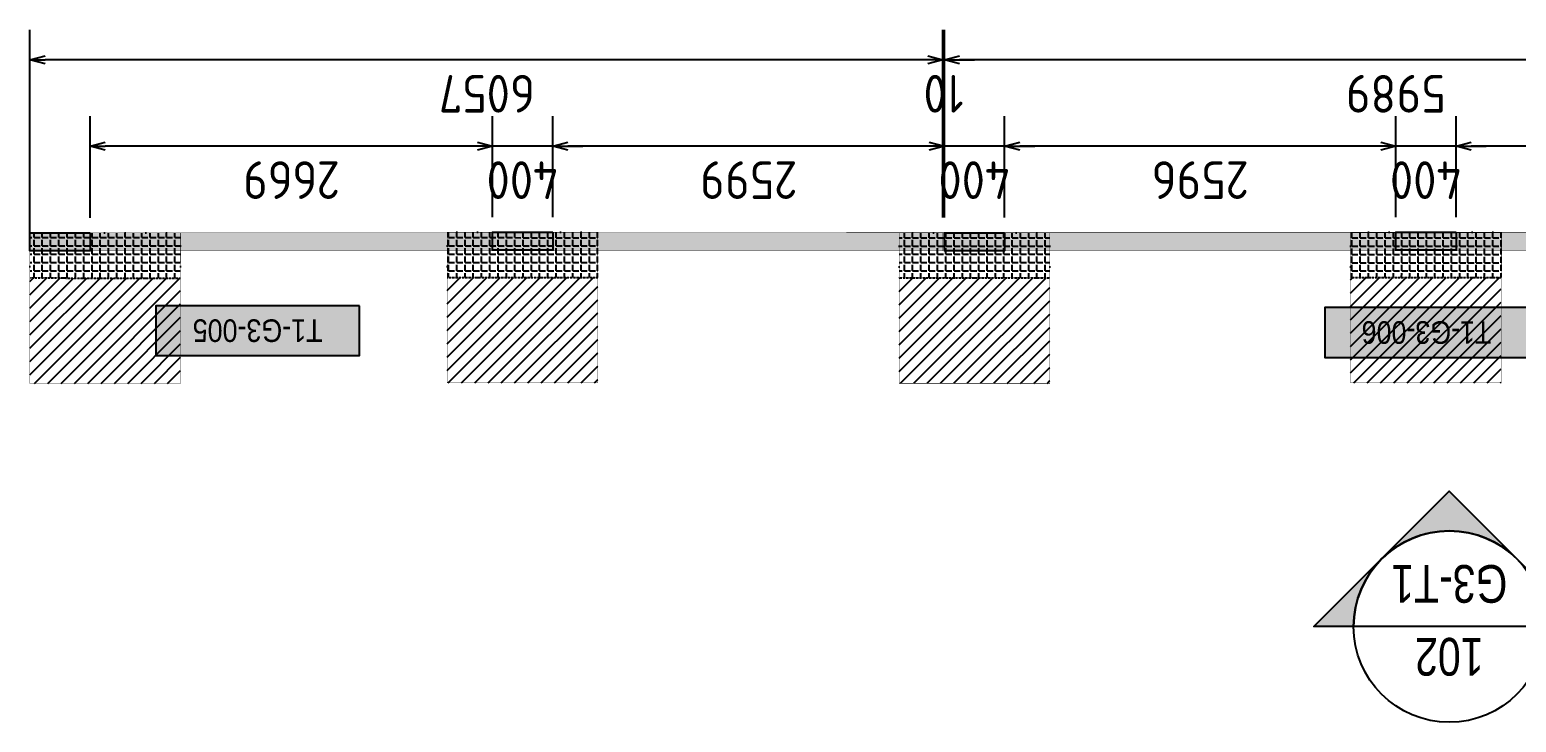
# Model space of a CAD drawing. Header units: centimetres. Extents: x -6122352 to 7132207, y -1694241 to 1947892.
# Drawn here: x 3273266 to 3283130, y 132651 to 137248 of the extents above; entities that cross this region are included whole.
import ezdxf
from ezdxf.enums import TextEntityAlignment as Align

# ---------------------------------------------------------------- set-up
doc = ezdxf.new("R2010")
doc.units = ezdxf.units.CM
doc.header["$MEASUREMENT"] = 0
doc.header["$PDMODE"] = 66
doc.header["$PDSIZE"] = 100
doc.linetypes.add('DASHED2', pattern=[0.375, 0.25, -0.125])
for name, color, linetype in [('00-MI-DIM', 7, 'Continuous'), ('@MI-FOOTINGS', 7, 'Continuous'), ('@MI-TYPE-01', 30, 'Continuous'), ('A-GLASS HATCH', 7, 'Continuous'), ('PANEL-TAGS', 7, 'Continuous')]:
    doc.layers.add(name, color=color, linetype=linetype)
doc.styles.add('Arial Narrow', font='ARIALN.TTF', dxfattribs={"width": 0.95, "height": 500})
doc.styles.add('PANELTAG_STYLE', font='arial.ttf')
doc.styles.add('Schueco-BEMSTIL', font='isocpeur.ttf', dxfattribs={"width": 0.9})
doc.dimstyles.new('MI- JWC-TXT-2.5 MM', dxfattribs={"dimscale": 1.5, "dimtxt": 2.5, "dimasz": 1, "dimexe": 2, "dimexo": 1, "dimgap": 1, "dimtad": 1, "dimdec": 0, "dimdsep": 46, "dimtxsty": 'Schueco-BEMSTIL', "dimblk": 'OPEN30', "dimcen": 0, "dimdle": 2, "dimclrd": 140, "dimclre": 8, "dimclrt": 40, "dimadec": 0, "dimazin": 2, "dimtfac": 1, "dimtdec": 0, "dimtix": 1, "dimtmove": 2, "dimatfit": 3, "dimldrblk": 'OPEN', "dimfxl": 2, "dimlwd": -1, "dimlwe": -1, "dimarcsym": 0})

# ---------------------------------------------------------------- blocks, each defined once
blk = doc.blocks.new('RCC COPING')
at = {"layer": '@MI-TYPE-01', "transparency": 33554679}
h = blk.add_hatch(color=8, dxfattribs=at)
h.dxf.hatch_style = 1
h.paths.add_polyline_path([(60, 200), (-60, 200), (-60, -200), (60, -200)])
at = {"layer": '@MI-TYPE-01', "color": 30}
blk.add_lwpolyline([(-60, 200), (60, 200), (60, -200), (-60, -200)], close=True, dxfattribs=at)
blk = doc.blocks.new('_Open30')
at = {"color": 0, "linetype": 'ByBlock', "lineweight": -2}
for p, q in [((-1, 0.268), (0, 0)), ((0, 0), (-1, -0.268)), ((0, 0), (-1, 0))]:
    blk.add_line(p, q, dxfattribs=at)
blk = doc.blocks.new('*D3824')
at = {"layer": '@MI-TYPE-01', "color": 8, "transparency": 16777216}
for p, q in [((199.9, -400), (199.9, -1073.8)), ((2802.7, -402.8), (2802.7, -1073.8))]:
    blk.add_line(p, q, dxfattribs=at)
at = {"layer": '@MI-TYPE-01', "color": 140, "transparency": 16777216}
blk.add_line((299.9, -873.8), (2702.7, -873.8), dxfattribs=at)
at = {"layer": 'Defpoints', "color": 0, "transparency": 16777216}
for p in [(199.9, -300), (2802.7, -302.8), (2802.7, -873.8)]:
    blk.add_point(p, dxfattribs=at)
at = {"layer": '@MI-TYPE-01', "color": 140, "transparency": 16777216, "xscale": 100, "yscale": 100, "zscale": 100, "rotation": 180}
blk.add_blockref('_Open30', (199.9, -873.8), dxfattribs=at)
at = {"layer": '@MI-TYPE-01', "color": 140, "transparency": 16777216, "xscale": 100, "yscale": 100, "zscale": 100}
blk.add_blockref('_Open30', (2802.7, -873.8), dxfattribs=at)
at = {"layer": '@MI-TYPE-01', "color": 40, "transparency": 16777216, "insert": (1501.3, -648.8), "char_height": 250, "attachment_point": 5, "style": 'Schueco-BEMSTIL'}
blk.add_mtext('2603', dxfattribs=at)
blk = doc.blocks.new('_Open')
at = {"color": 0, "linetype": 'ByBlock', "lineweight": -2}
for p, q in [((-1, 0.2), (0, 0)), ((-1, -0.2), (0, 0)), ((0, 0), (-1, 0))]:
    blk.add_line(p, q, dxfattribs=at)
blk = doc.blocks.new('*D3826')
at = {"layer": '@MI-TYPE-01', "color": 8, "transparency": 16777216}
for p, q in [((2802.7, -402.8), (2802.7, -1073.8)), ((3202.7, -402.8), (3202.7, -1073.8))]:
    blk.add_line(p, q, dxfattribs=at)
at = {"layer": '@MI-TYPE-01', "color": 140, "transparency": 16777216}
for p, q in [((2702.7, -873.8), (2602.7, -873.8)), ((2802.7, -873.8), (3202.7, -873.8)), ((3302.7, -873.8), (3402.7, -873.8))]:
    blk.add_line(p, q, dxfattribs=at)
at = {"layer": 'Defpoints', "color": 0, "transparency": 16777216}
for p in [(2802.7, -302.8), (3202.7, -302.8), (3202.7, -873.8)]:
    blk.add_point(p, dxfattribs=at)
at = {"layer": '@MI-TYPE-01', "color": 140, "transparency": 16777216, "xscale": 100, "yscale": 100, "zscale": 100}
blk.add_blockref('_Open30', (2802.7, -873.8), dxfattribs=at)
at = {"layer": '@MI-TYPE-01', "color": 140, "transparency": 16777216, "xscale": 100, "yscale": 100, "zscale": 100, "rotation": 180}
blk.add_blockref('_Open30', (3202.7, -873.8), dxfattribs=at)
at = {"layer": '@MI-TYPE-01', "color": 40, "transparency": 16777216, "insert": (3002.7, -648.8), "char_height": 250, "attachment_point": 5, "style": 'Schueco-BEMSTIL'}
blk.add_mtext('400', dxfattribs=at)
blk = doc.blocks.new('*D3827')
at = {"layer": '@MI-TYPE-01', "color": 8, "transparency": 16777216}
for p, q in [((3202.7, -402.8), (3202.7, -1073.8)), ((5798.5, -400), (5798.5, -1073.8))]:
    blk.add_line(p, q, dxfattribs=at)
at = {"layer": '@MI-TYPE-01', "color": 140, "transparency": 16777216}
blk.add_line((3302.7, -873.8), (5698.5, -873.8), dxfattribs=at)
at = {"layer": 'Defpoints', "color": 0, "transparency": 16777216}
for p in [(3202.7, -302.8), (5798.5, -300), (5798.5, -873.8)]:
    blk.add_point(p, dxfattribs=at)
at = {"layer": '@MI-TYPE-01', "color": 140, "transparency": 16777216, "xscale": 100, "yscale": 100, "zscale": 100, "rotation": 180}
blk.add_blockref('_Open30', (3202.7, -873.8), dxfattribs=at)
at = {"layer": '@MI-TYPE-01', "color": 140, "transparency": 16777216, "xscale": 100, "yscale": 100, "zscale": 100}
blk.add_blockref('_Open30', (5798.5, -873.8), dxfattribs=at)
at = {"layer": '@MI-TYPE-01', "color": 40, "transparency": 16777216, "insert": (4500.6, -648.8), "char_height": 250, "attachment_point": 5, "style": 'Schueco-BEMSTIL'}
blk.add_mtext('2596', dxfattribs=at)
blk = doc.blocks.new('*D3828')
at = {"layer": '@MI-TYPE-01', "color": 8, "transparency": 16777216}
for p, q in [((5798.5, -400), (5798.5, -1073.8)), ((6198.5, -400), (6198.5, -1073.8))]:
    blk.add_line(p, q, dxfattribs=at)
at = {"layer": '@MI-TYPE-01', "color": 140, "transparency": 16777216}
for p, q in [((5698.5, -873.8), (5598.5, -873.8)), ((5798.5, -873.8), (6198.5, -873.8)), ((6298.5, -873.8), (6398.5, -873.8))]:
    blk.add_line(p, q, dxfattribs=at)
at = {"layer": 'Defpoints', "color": 0, "transparency": 16777216}
for p in [(5798.5, -300), (6198.5, -300), (6198.5, -873.8)]:
    blk.add_point(p, dxfattribs=at)
at = {"layer": '@MI-TYPE-01', "color": 140, "transparency": 16777216, "xscale": 100, "yscale": 100, "zscale": 100}
blk.add_blockref('_Open30', (5798.5, -873.8), dxfattribs=at)
at = {"layer": '@MI-TYPE-01', "color": 140, "transparency": 16777216, "xscale": 100, "yscale": 100, "zscale": 100, "rotation": 180}
blk.add_blockref('_Open30', (6198.5, -873.8), dxfattribs=at)
at = {"layer": '@MI-TYPE-01', "color": 40, "transparency": 16777216, "insert": (5998.5, -648.8), "char_height": 250, "attachment_point": 5, "style": 'Schueco-BEMSTIL'}
blk.add_mtext('400', dxfattribs=at)
blk = doc.blocks.new('*D3829')
at = {"layer": '@MI-TYPE-01', "color": 8, "transparency": 16777216}
for p, q in [((6198.5, -400), (6198.5, -1073.8)), ((8797.1, -402.8), (8797.1, -1073.8))]:
    blk.add_line(p, q, dxfattribs=at)
at = {"layer": '@MI-TYPE-01', "color": 140, "transparency": 16777216}
blk.add_line((6298.5, -873.8), (8697.1, -873.8), dxfattribs=at)
at = {"layer": 'Defpoints', "color": 0, "transparency": 16777216}
for p in [(6198.5, -300), (8797.1, -302.8), (8797.1, -873.8)]:
    blk.add_point(p, dxfattribs=at)
at = {"layer": '@MI-TYPE-01', "color": 140, "transparency": 16777216, "xscale": 100, "yscale": 100, "zscale": 100, "rotation": 180}
blk.add_blockref('_Open30', (6198.5, -873.8), dxfattribs=at)
at = {"layer": '@MI-TYPE-01', "color": 140, "transparency": 16777216, "xscale": 100, "yscale": 100, "zscale": 100}
blk.add_blockref('_Open30', (8797.1, -873.8), dxfattribs=at)
at = {"layer": '@MI-TYPE-01', "color": 40, "transparency": 16777216, "insert": (7497.8, -648.8), "char_height": 250, "attachment_point": 5, "style": 'Schueco-BEMSTIL'}
blk.add_mtext('2599', dxfattribs=at)
blk = doc.blocks.new('*D3813')
at = {"layer": '@MI-TYPE-01', "color": 8, "transparency": 16777216}
for p, q in [((8797.1, -402.8), (8797.1, -1073.8)), ((9197.1, -402.8), (9197.1, -1073.8))]:
    blk.add_line(p, q, dxfattribs=at)
at = {"layer": '@MI-TYPE-01', "color": 140, "transparency": 16777216}
for p, q in [((8697.1, -873.8), (8597.1, -873.8)), ((8797.1, -873.8), (9197.1, -873.8)), ((9297.1, -873.8), (9397.1, -873.8))]:
    blk.add_line(p, q, dxfattribs=at)
at = {"layer": 'Defpoints', "color": 0, "transparency": 16777216}
for p in [(8797.1, -302.8), (9197.1, -302.8), (9197.1, -873.8)]:
    blk.add_point(p, dxfattribs=at)
at = {"layer": '@MI-TYPE-01', "color": 140, "transparency": 16777216, "xscale": 100, "yscale": 100, "zscale": 100}
blk.add_blockref('_Open30', (8797.1, -873.8), dxfattribs=at)
at = {"layer": '@MI-TYPE-01', "color": 140, "transparency": 16777216, "xscale": 100, "yscale": 100, "zscale": 100, "rotation": 180}
blk.add_blockref('_Open30', (9197.1, -873.8), dxfattribs=at)
at = {"layer": '@MI-TYPE-01', "color": 40, "transparency": 16777216, "insert": (8997.1, -648.8), "char_height": 250, "attachment_point": 5, "style": 'Schueco-BEMSTIL'}
blk.add_mtext('400', dxfattribs=at)
blk = doc.blocks.new('*D3814')
at = {"layer": '@MI-TYPE-01', "color": 8, "transparency": 16777216}
for p, q in [((9197.1, -402.8), (9197.1, -1073.8)), ((11865.9, -399.2), (11865.9, -1073.8))]:
    blk.add_line(p, q, dxfattribs=at)
at = {"layer": '@MI-TYPE-01', "color": 140, "transparency": 16777216}
blk.add_line((9297.1, -873.8), (11765.9, -873.8), dxfattribs=at)
at = {"layer": 'Defpoints', "color": 0, "transparency": 16777216}
for p in [(9197.1, -302.8), (11865.9, -299.2), (11865.9, -873.8)]:
    blk.add_point(p, dxfattribs=at)
at = {"layer": '@MI-TYPE-01', "color": 140, "transparency": 16777216, "xscale": 100, "yscale": 100, "zscale": 100, "rotation": 180}
blk.add_blockref('_Open30', (9197.1, -873.8), dxfattribs=at)
at = {"layer": '@MI-TYPE-01', "color": 140, "transparency": 16777216, "xscale": 100, "yscale": 100, "zscale": 100}
blk.add_blockref('_Open30', (11865.9, -873.8), dxfattribs=at)
at = {"layer": '@MI-TYPE-01', "color": 40, "transparency": 16777216, "insert": (10531.5, -648.8), "char_height": 250, "attachment_point": 5, "style": 'Schueco-BEMSTIL'}
blk.add_mtext('2669', dxfattribs=at)
blk = doc.blocks.new('*D3817')
at = {"layer": '@MI-TYPE-01', "color": 8, "transparency": 16777216}
for p, q in [((209.9, -389.6), (209.9, -1647.2)), ((6198.5, -400), (6198.5, -1647.2))]:
    blk.add_line(p, q, dxfattribs=at)
at = {"layer": '@MI-TYPE-01', "color": 140, "transparency": 16777216}
blk.add_line((309.9, -1447.2), (6098.5, -1447.2), dxfattribs=at)
at = {"layer": 'Defpoints', "color": 0, "transparency": 16777216}
for p in [(209.9, -289.6), (6198.5, -300), (6198.5, -1447.2)]:
    blk.add_point(p, dxfattribs=at)
at = {"layer": '@MI-TYPE-01', "color": 140, "transparency": 16777216, "xscale": 100, "yscale": 100, "zscale": 100, "rotation": 180}
blk.add_blockref('_Open30', (209.9, -1447.2), dxfattribs=at)
at = {"layer": '@MI-TYPE-01', "color": 140, "transparency": 16777216, "xscale": 100, "yscale": 100, "zscale": 100}
blk.add_blockref('_Open30', (6198.5, -1447.2), dxfattribs=at)
at = {"layer": '@MI-TYPE-01', "color": 40, "transparency": 16777216, "insert": (3204.2, -1222.2), "char_height": 250, "attachment_point": 5, "style": 'Schueco-BEMSTIL'}
blk.add_mtext('5989', dxfattribs=at)
blk = doc.blocks.new('*D3818')
at = {"layer": '@MI-TYPE-01', "color": 8, "transparency": 16777216}
for p, q in [((6198.5, -400), (6198.5, -1647.2)), ((6208.5, -400), (6208.5, -1647.2))]:
    blk.add_line(p, q, dxfattribs=at)
at = {"layer": '@MI-TYPE-01', "color": 140, "transparency": 16777216}
for p, q in [((6098.5, -1447.2), (5998.5, -1447.2)), ((6198.5, -1447.2), (6208.5, -1447.2)), ((6308.5, -1447.2), (6408.5, -1447.2))]:
    blk.add_line(p, q, dxfattribs=at)
at = {"layer": 'Defpoints', "color": 0, "transparency": 16777216}
for p in [(6198.5, -300), (6208.5, -300), (6208.5, -1447.2)]:
    blk.add_point(p, dxfattribs=at)
at = {"layer": '@MI-TYPE-01', "color": 140, "transparency": 16777216, "xscale": 100, "yscale": 100, "zscale": 100}
blk.add_blockref('_Open30', (6198.5, -1447.2), dxfattribs=at)
at = {"layer": '@MI-TYPE-01', "color": 140, "transparency": 16777216, "xscale": 100, "yscale": 100, "zscale": 100, "rotation": 180}
blk.add_blockref('_Open30', (6208.5, -1447.2), dxfattribs=at)
at = {"layer": '@MI-TYPE-01', "color": 40, "transparency": 16777216, "insert": (6203.5, -1222.2), "char_height": 250, "attachment_point": 5, "style": 'Schueco-BEMSTIL'}
blk.add_mtext('10', dxfattribs=at)
blk = doc.blocks.new('*D3819')
at = {"layer": '@MI-TYPE-01', "color": 8, "transparency": 16777216}
for p, q in [((12265.9, -279.2), (12265.9, -1647.2)), ((6208.5, -400), (6208.5, -1647.2))]:
    blk.add_line(p, q, dxfattribs=at)
at = {"layer": '@MI-TYPE-01', "color": 140, "transparency": 16777216}
blk.add_line((6308.5, -1447.2), (12165.9, -1447.2), dxfattribs=at)
at = {"layer": 'Defpoints', "color": 0, "transparency": 16777216}
for p in [(12265.9, -179.2), (6208.5, -300), (12265.9, -1447.2)]:
    blk.add_point(p, dxfattribs=at)
at = {"layer": '@MI-TYPE-01', "color": 140, "transparency": 16777216, "xscale": 100, "yscale": 100, "zscale": 100, "rotation": 180}
blk.add_blockref('_Open30', (6208.5, -1447.2), dxfattribs=at)
at = {"layer": '@MI-TYPE-01', "color": 140, "transparency": 16777216, "xscale": 100, "yscale": 100, "zscale": 100}
blk.add_blockref('_Open30', (12265.9, -1447.2), dxfattribs=at)
at = {"layer": '@MI-TYPE-01', "color": 40, "transparency": 16777216, "insert": (9237.2, -1222.2), "char_height": 250, "attachment_point": 5, "style": 'Schueco-BEMSTIL'}
blk.add_mtext('6057', dxfattribs=at)
blk = doc.blocks.new('T1-FOOTING')
at = {"transparency": 33554679}
h = blk.add_hatch(dxfattribs=at)
h.set_pattern_fill('ANGLE', color=256, scale=500)
h.set_pattern_definition([(0, (0, 0), (0, 137.5), [100, -37.5]), (90, (0, 0), (-137.5, 8e-15), [100, -37.5])])
h.paths.add_polyline_path([(-500, -300), (500, -300), (500, 0), (-500, 0)])
h.paths.add_polyline_path([(-499.75, -299.75), (499.75, -299.75), (499.75, -0.25), (-499.75, -0.25)], flags=16)
h = blk.add_hatch(dxfattribs=at)
h.set_pattern_fill('ANGLE', color=8, scale=200)
h.set_pattern_definition([(0, (0, 0), (0, 55), [40, -15]), (90, (0, 0), (-55, 3e-15), [40, -15])])
h.paths.add_polyline_path([(500, -300), (500, 0), (-500, 0), (-500, -300)])
h = blk.add_hatch(dxfattribs=at)
h.set_pattern_fill('ANSI31', color=8, scale=500)
h.paths.add_polyline_path([(500, -1000), (500, -300), (-500, -300), (-500, -1000)])
at = {"layer": '@MI-TYPE-01', "color": 240, "linetype": 'DASHED2', "true_color": 0xed1f24}
blk.add_line((-500, -300), (500, -300), dxfattribs=at)
at = {"layer": '@MI-TYPE-01', "color": 240, "true_color": 0xed1f24, "const_width": 2.5}
blk.add_lwpolyline([(-500, 0), (500, 0), (500, -1000), (-500, -1000)], close=True, dxfattribs=at)
blk = doc.blocks.new('PANELTAG')
at = {"layer": 'PANEL-TAGS', "color": 1}
blk.add_lwpolyline([(-13.5, -3.3), (13.5, -3.3), (13.5, 3.3), (-13.5, 3.3)], close=True, dxfattribs=at)
at = {"layer": 'PANEL-TAGS', "color": 40, "true_color": 0xffd700}
blk.add_solid([(-13.5, -3.3), (13.5, -3.3), (-13.5, 3.3), (13.5, 3.3)], dxfattribs=at)
at = {"layer": 'PANEL-TAGS', "color": 5, "style": 'PANELTAG_STYLE', "width": 0.85}
blk.add_attdef('TAGNO', text='', height=3, dxfattribs=at).set_placement((0, 0), align=Align.MIDDLE)
blk = doc.blocks.new('*U3765')
h = blk.add_hatch(color=94)
edge = h.paths.add_edge_path()
edge.add_line((6.35, 0), (8.98, 0))
edge.add_line((8.98, 0), (0, -8.98))
edge.add_line((0, -8.98), (-8.98, 0))
edge.add_line((-8.98, 0), (-6.35, 0))
edge.add_arc((0, 0), 6.35, 180, 360)
at = {"color": 94}
blk.add_line((-6.35, 0), (6.35, 0), dxfattribs=at)
for points in [[(6.35, 0), (8.98, 0), (0, -8.98), (-8.98, 0), (-6.35, 0, 1)], [(-4.49, -4.49, 0.414214), (4.49, -4.49), (0, -8.98), (-4.49, -4.49)]]:
    blk.add_lwpolyline(points, format="xyb", close=True)
blk.add_circle((0, 0), 6.35, dxfattribs=at)
at = {"style": 'Arial Narrow', "width": 0.95, "flags": 8}
blk.add_attdef('VIEWNUMBER', text='', height=2.5, dxfattribs=at).set_placement((0, 0), align=Align.BOTTOM_CENTER)
blk.add_attdef('SHEETNUMBER', text='', height=2.5, dxfattribs=at).set_placement((0, -1.588), align=Align.TOP_CENTER)
blk = doc.blocks.new('A$Ce3572dc9')
at = {"layer": 'A-GLASS HATCH'}
h = blk.add_hatch(color=30, dxfattribs=at)
h.dxf.hatch_style = 1
h.paths.add_polyline_path([(209.9, -180), (6198.5, -180), (6198.5, -300), (209.9, -300)])
h = blk.add_hatch(color=30, dxfattribs=at)
h.dxf.hatch_style = 1
h.paths.add_polyline_path([(6208.5, -180), (12265.9, -179.2), (12265.9, -299.2), (6208.5, -300)])
at = {"layer": '@MI-TYPE-01', "color": 30, "const_width": 2.5}
for points in [[(209.9, -180), (6198.5, -180), (6198.5, -300), (209.9, -300)], [(6208.5, -180), (12265.9, -179.2), (12265.9, -299.2), (6208.5, -300)]]:
    blk.add_lwpolyline(points, close=True, dxfattribs=at)
at = {"layer": '00-MI-DIM'}
ref = blk.add_blockref('*U3765', (2847.8, 2314.9), dxfattribs=dict(at, xscale=100, yscale=100, zscale=100))
ref.add_attrib('VIEWNUMBER', '102', dxfattribs={"layer": '0', "height": 250, "style": 'Arial Narrow', "width": 0.95}).set_placement((2847.8, 2314.9), align=Align.BOTTOM_CENTER)
ref.add_attrib('SHEETNUMBER', 'G3-T1', dxfattribs={"layer": '0', "height": 250, "style": 'Arial Narrow', "width": 0.95}).set_placement((2847.8, 2156.1), align=Align.TOP_CENTER)
at = {"layer": '@MI-FOOTINGS', "color": 240, "true_color": 0xed1f24, "rotation": 179.9897341781274}
for p in [(3002.7, -302.8), (5998.5, -300), (8997.1, -302.9), (11765.9, -299.1)]:
    blk.add_blockref('T1-FOOTING', p, dxfattribs=at)
at = {"layer": '@MI-TYPE-01', "color": 30, "rotation": 90}
for p in [(3002.7, -242.8), (5998.5, -240), (8997.1, -242.8), (12065.9, -239.2)]:
    blk.add_blockref('RCC COPING', p, dxfattribs=at)
at = {"layer": 'PANEL-TAGS'}
ref = blk.add_blockref('PANELTAG', (2998.9, 362.6), dxfattribs=dict(at, xscale=50, yscale=50, zscale=50))
ref.add_attrib('TAGNO', 'T1-G3-006', dxfattribs={"color": 5, "height": 150, "style": 'PANELTAG_STYLE', "width": 0.85}).set_placement((2998.9, 362.6), align=Align.MIDDLE_CENTER)
ref = blk.add_blockref('PANELTAG', (10755.2, 350.3), dxfattribs=dict(at, xscale=50, yscale=50, zscale=50))
ref.add_attrib('TAGNO', 'T1-G3-005', dxfattribs={"color": 5, "height": 150, "style": 'PANELTAG_STYLE', "width": 0.85}).set_placement((10755.2, 350.3), align=Align.MIDDLE_CENTER)
at = {"layer": '@MI-TYPE-01'}
for base, p1, p2, picture, middle in [((12265.9, -1447.2), (6208.5, -300), (12265.9, -179.2), '*D3819', (9237.2, -1222.2)), ((6198.5, -1447.2), (209.9, -289.6), (6198.5, -300), '*D3817', (3204.2, -1222.2)), ((2802.7, -873.8), (199.9, -300), (2802.7, -302.8), '*D3824', (1501.3, -648.8)), ((3202.7, -873.8), (2802.7, -302.8), (3202.7, -302.8), '*D3826', (3002.7, -648.8)), ((5798.5, -873.8), (3202.7, -302.8), (5798.5, -300), '*D3827', (4500.6, -648.8)), ((6198.5, -873.8), (5798.5, -300), (6198.5, -300), '*D3828', (5998.5, -648.8)), ((6208.5, -1447.2), (6198.5, -300), (6208.5, -300), '*D3818', (6203.5, -1222.2)), ((8797.1, -873.8), (6198.5, -300), (8797.1, -302.8), '*D3829', (7497.8, -648.8)), ((9197.1, -873.8), (8797.1, -302.8), (9197.1, -302.8), '*D3813', (8997.1, -648.8)), ((11865.9, -873.8), (9197.1, -302.8), (11865.9, -299.2), '*D3814', (10531.5, -648.8))]:
    dim = blk.add_linear_dim(base=base, p1=p1, p2=p2, dimstyle='MI- JWC-TXT-2.5 MM', dxfattribs=at)
    dim.commit()
    dim.dimension.update_dxf_attribs({"geometry": picture, "text_midpoint": middle})

msp = doc.modelspace()

# ---------------------------------------------------------------- block references
at = {"layer": '@MI-TYPE-01', "rotation": 180}
msp.add_blockref('A$Ce3572dc9', (3285533.31365, 135601.10525), dxfattribs=at)

doc.saveas('drawing.dxf')
